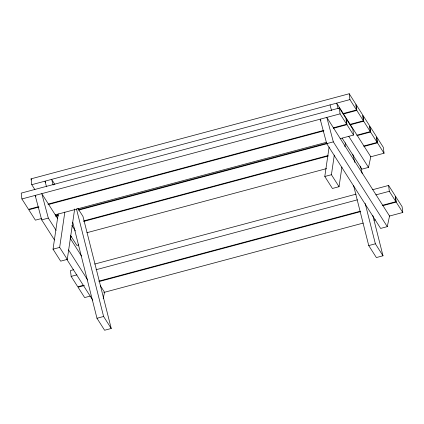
<?xml version="1.0" encoding="UTF-8"?>
<svg xmlns="http://www.w3.org/2000/svg" width="424" height="424" viewBox="0 0 424 424"><rect width="100%" height="100%" fill="white"/><g stroke="black" fill="none" stroke-linecap="round" stroke-linejoin="round"><path stroke-width="0.64" d="M74.666 209L67.284 259.393L60.659 261.163L53.032 249.174L58.21 213.839M67.284 259.393L59.662 247.404L64.84 212.064M341.924 167.072L339.046 186.703L332.416 188.473L324.795 176.49L329.109 147.038M339.046 186.703L331.42 174.714L334.298 155.083M344.892 146.784L345.47 142.856M103.186 298.512L104.527 292.269L100.271 285.58M342.189 138.213L361.879 169.165L368.509 167.39L370.788 156.779L336.667 103.143L338.172 108.782M387.26 226.644L389.545 216.033L326.809 117.406L333.333 141.865L387.26 226.644L380.635 228.419L326.708 143.635L320.184 119.181L320.889 120.294M34.895 189.613L31.768 184.694L31.058 178.849L349.217 93.752L355.821 104.134L356.531 109.975L343.111 113.563M31.768 184.694L349.927 99.598L356.531 109.975M333.253 127.831L346.668 124.243L345.963 118.397L339.359 108.019L21.2 193.116L21.905 198.962L28.509 209.345L38.096 206.779M21.905 198.962L340.064 113.86L346.668 124.243M343.387 113.998L356.801 110.41L363.405 120.792L349.991 124.38M48.315 204.045L323.03 130.566M39.008 207.039L28.784 209.774L35.388 220.157L41.78 218.45M47.954 204.649L323.947 130.831M333.529 128.265L346.943 124.677L353.547 135.06L340.133 138.648M350.266 124.81L363.681 121.222L370.284 131.604L356.87 135.192M55.194 214.857L326.713 142.236M55.963 215.678L57.876 215.164M78.323 209.7L326.84 143.227M35.87 196.529L35.166 195.416L41.69 219.871L48.315 218.1L56.122 230.37M326.708 143.635L333.333 141.865M55.597 216.282L58.152 215.599M78.599 210.129L327.116 143.657M357.146 135.627L370.56 132.039L377.164 142.416L363.75 146.01M83.92 220.851L327.969 155.576M83.56 221.455L328.245 156.011M364.025 146.439L377.44 142.851L384.043 153.234L370.629 156.822M70.358 237.138L71.635 236.793M86.968 232.691L326.544 168.614M53.032 249.174L59.662 247.404M324.795 176.49L331.42 174.714M78.668 244.918L76.861 245.401L70.532 235.453M73.644 269.691L70.453 270.544L71.158 276.39L77.762 286.772L83.512 285.235M94.727 264.051L356.028 194.16M372.638 189.719L388.612 185.447L395.216 195.83L395.921 201.67L382.506 205.264M71.158 276.39L76.908 274.853M96.073 269.728L357.374 199.837M375.903 194.881L389.317 191.293L395.921 201.67M98.845 281.133L360.146 211.242M84.429 285.495L78.037 287.202L84.641 297.584L90.392 296.047M99.121 281.562L360.421 211.677M382.782 205.693L396.196 202.105L402.8 212.488L389.386 216.076M103.806 292.459L363.188 223.082M374.053 220.178L375.33 219.833M96.979 318.26L103.604 316.49L111.231 328.478L104.601 330.248L96.979 318.26L72.748 222.203M368.737 245.576L375.367 243.8L382.994 255.789L376.364 257.559L368.737 245.576L353.552 185.378M348.82 136.438L368.509 167.39M77.767 208.237L82.966 216.41L111.231 328.478M54.85 184.403L51.654 179.373L53.159 185.018M45.734 182.267L45.024 181.149L46.529 186.793M71.889 225.388L75.403 230.916M57.171 214.449L58.226 216.108M57.744 218.715L41.791 193.641L48.315 218.1M70.145 238.219L81.487 256.048M31.058 178.849L31.752 179.94M68.54 249.89L87.699 280.01M41.69 219.871L54.463 239.952M66.881 259.472L92.777 300.192M330.042 104.913L331.547 110.558M360.379 166.134L362.319 173.819M372.818 215.445L382.994 255.789M352.752 154.145L354.851 162.472M365.191 203.456L375.367 243.8M76.468 208.905L103.604 316.49M402.8 212.488L402.095 206.642L395.491 196.259L396.196 202.105M388.612 185.447L389.317 191.293M384.043 153.234L383.338 147.388L376.735 137.005L377.44 142.851M377.164 142.416L376.459 136.576L369.855 126.193L370.56 132.039M370.284 131.604L369.58 125.758L362.976 115.381L363.681 121.222M363.405 120.792L362.7 114.946L356.096 104.564L356.801 110.41M349.217 93.752L349.927 99.598M353.547 135.06L352.842 129.214L346.238 118.831L346.943 124.677M339.359 108.019L340.064 113.86"/></g></svg>
